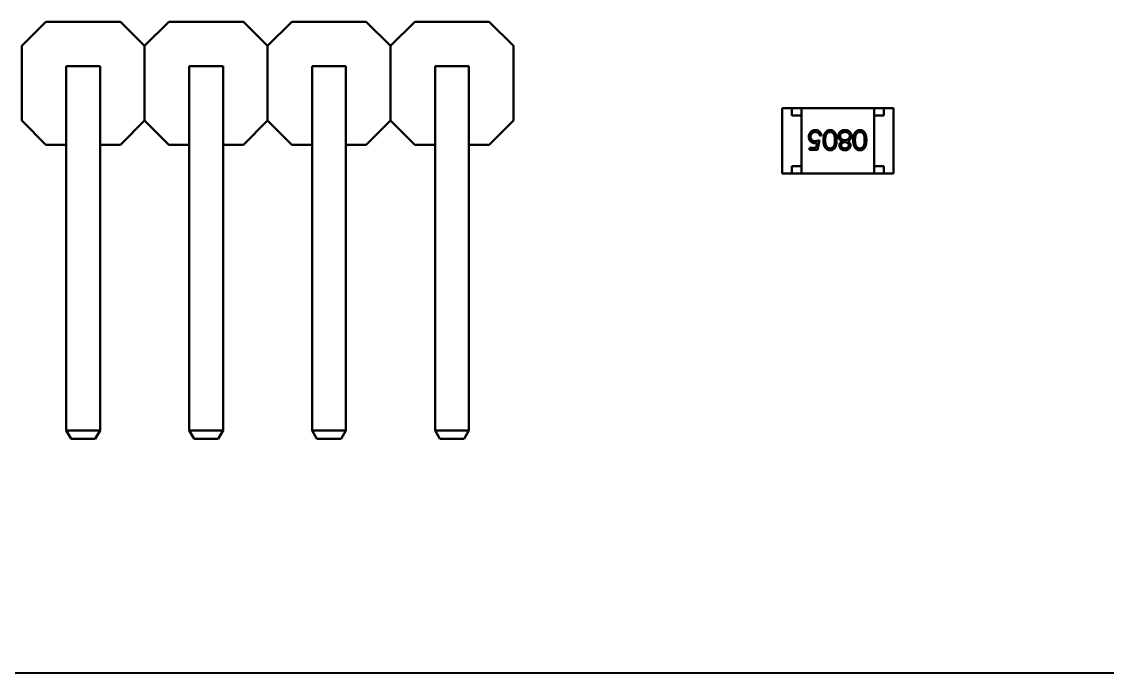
# Model space of a CAD drawing. Header units: millimetres. Extents: x -309 to 752, y -52 to 188.
# Drawn here: x 55.08 to 77.51, y 86.68 to 100.14 of the extents above; entities that cross this region are included whole.
import ezdxf

# ---------------------------------------------------------------- set-up
doc = ezdxf.new("R2010")
doc.units = ezdxf.units.MM
doc.header["$LTSCALE"] = 0.5
doc.layers.add('Видимый контур (ГОСТ)', color=7, linetype='Continuous', lineweight=50)

msp = doc.modelspace()

# ---------------------------------------------------------------- linework, layer by layer
at = {"layer": 'Видимый контур (ГОСТ)'}
for p, q in [((55.576, 100.136), (55.076, 99.636)), ((57.116, 100.136), (55.576, 100.136)), ((57.616, 99.636), (57.116, 100.136)), ((58.116, 100.136), (57.616, 99.636)), ((59.656, 100.136), (58.116, 100.136)), ((60.156, 99.636), (59.656, 100.136)), ((60.656, 100.136), (60.156, 99.636)), ((62.196, 100.136), (60.656, 100.136)), ((62.696, 99.636), (62.196, 100.136)), ((63.196, 100.136), (62.696, 99.636)), ((64.736, 100.136), (63.196, 100.136)), ((65.236, 99.636), (64.736, 100.136)), ((55.076, 99.636), (55.076, 98.096)), ((57.616, 99.636), (57.616, 98.096)), ((57.616, 98.096), (57.616, 99.636)), ((60.156, 99.636), (60.156, 98.096)), ((60.156, 98.096), (60.156, 99.636)), ((62.696, 99.636), (62.696, 98.096)), ((62.696, 98.096), (62.696, 99.636)), ((65.236, 98.096), (65.236, 99.636)), ((55.996, 99.216), (55.996, 98.516)), ((56.696, 99.216), (55.996, 99.216)), ((56.696, 99.216), (56.696, 98.516)), ((58.536, 99.216), (58.536, 98.516)), ((59.236, 99.216), (58.536, 99.216)), ((59.236, 99.216), (59.236, 98.516)), ((61.076, 99.216), (61.076, 98.516)), ((61.776, 99.216), (61.076, 99.216)), ((61.776, 99.216), (61.776, 98.516)), ((63.616, 99.216), (63.616, 98.516)), ((64.316, 99.216), (63.616, 99.216)), ((64.316, 99.216), (64.316, 98.516)), ((55.996, 91.689), (55.996, 98.516)), ((56.696, 98.516), (56.696, 91.689)), ((58.536, 91.689), (58.536, 98.516)), ((59.236, 98.516), (59.236, 91.689)), ((61.076, 91.689), (61.076, 98.516)), ((61.776, 98.516), (61.776, 91.689)), ((63.616, 91.689), (63.616, 98.516)), ((64.316, 98.516), (64.316, 91.689)), ((70.786, 98.351), (70.786, 97.001)), ((70.786, 98.351), (70.986, 98.351)), ((71.186, 98.351), (70.986, 98.351)), ((70.986, 98.351), (70.986, 98.201)), ((71.186, 97.001), (71.186, 98.351)), ((71.186, 98.351), (72.686, 98.351)), ((72.886, 98.351), (72.686, 98.351)), ((72.686, 97.001), (72.686, 98.351)), ((72.886, 98.201), (72.886, 98.351)), ((73.086, 98.351), (72.886, 98.351)), ((73.086, 98.351), (73.086, 97.001)), ((55.076, 98.096), (55.576, 97.596)), ((57.116, 97.596), (57.616, 98.096)), ((57.616, 98.096), (58.116, 97.596)), ((59.656, 97.596), (60.156, 98.096)), ((60.156, 98.096), (60.656, 97.596)), ((62.196, 97.596), (62.696, 98.096)), ((62.696, 98.096), (63.196, 97.596)), ((64.736, 97.596), (65.236, 98.096)), ((70.986, 98.201), (71.186, 98.201)), ((71.186, 98.201), (71.186, 97.151)), ((72.686, 98.201), (72.886, 98.201)), ((72.686, 98.201), (72.686, 97.151)), ((55.576, 97.596), (55.996, 97.596)), ((56.696, 97.596), (57.116, 97.596)), ((58.116, 97.596), (58.536, 97.596)), ((59.236, 97.596), (59.656, 97.596)), ((60.656, 97.596), (61.076, 97.596)), ((61.776, 97.596), (62.196, 97.596)), ((63.196, 97.596), (63.616, 97.596)), ((64.316, 97.596), (64.736, 97.596)), ((71.49, 97.53), (71.512, 97.635)), ((71.559, 97.689), (71.518, 97.489)), ((71.6, 97.786), (71.564, 97.786)), ((71.354, 97.53), (71.49, 97.53)), ((71.354, 97.489), (71.354, 97.53)), ((71.518, 97.489), (71.354, 97.489)), ((70.986, 97.151), (70.986, 97.001)), ((71.186, 97.151), (70.986, 97.151)), ((72.886, 97.151), (72.686, 97.151)), ((72.886, 97.001), (72.886, 97.151)), ((70.786, 97.001), (70.986, 97.001)), ((70.986, 97.001), (71.186, 97.001)), ((71.186, 97.001), (72.686, 97.001)), ((72.686, 97.001), (72.886, 97.001)), ((73.086, 97.001), (72.886, 97.001)), ((56.696, 91.689), (55.996, 91.689)), ((55.996, 91.689), (56.096, 91.516)), ((56.096, 91.516), (56.596, 91.516)), ((56.596, 91.516), (56.696, 91.689)), ((59.236, 91.689), (58.536, 91.689)), ((58.536, 91.689), (58.636, 91.516)), ((58.636, 91.516), (59.136, 91.516)), ((59.136, 91.516), (59.236, 91.689)), ((61.776, 91.689), (61.076, 91.689)), ((61.076, 91.689), (61.176, 91.516)), ((61.176, 91.516), (61.676, 91.516)), ((61.676, 91.516), (61.776, 91.689)), ((64.316, 91.689), (63.616, 91.689)), ((63.616, 91.689), (63.716, 91.516)), ((63.716, 91.516), (64.216, 91.516)), ((64.216, 91.516), (64.316, 91.689)), ((95.936, 86.676), (25.102, 86.691))]:
    msp.add_line(p, q, dxfattribs=at)
for points, knots in [([(71.339, 97.758), (71.339, 97.761), (71.339, 97.768), (71.34, 97.777), (71.341, 97.787), (71.343, 97.796), (71.346, 97.805), (71.349, 97.814), (71.353, 97.822), (71.357, 97.831), (71.361, 97.839), (71.367, 97.846), (71.372, 97.853), (71.378, 97.86), (71.385, 97.866), (71.391, 97.872), (71.399, 97.877), (71.406, 97.881), (71.414, 97.886), (71.422, 97.889), (71.431, 97.892), (71.44, 97.895), (71.449, 97.897), (71.458, 97.898), (71.468, 97.899), (71.475, 97.899), (71.478, 97.899)], [0, 0, 0, 0, 0.044014, 0.087434, 0.130118, 0.172554, 0.214555, 0.256298, 0.298438, 0.340849, 0.382715, 0.423924, 0.464246, 0.504074, 0.543862, 0.583567, 0.623094, 0.663229, 0.703551, 0.743938, 0.784541, 0.82575, 0.867757, 0.910745, 0.954914, 1, 1, 1, 1]), ([(71.476, 97.858), (71.473, 97.858), (71.466, 97.858), (71.456, 97.856), (71.446, 97.854), (71.437, 97.851), (71.428, 97.847), (71.42, 97.842), (71.412, 97.836), (71.404, 97.829), (71.397, 97.822), (71.391, 97.814), (71.386, 97.805), (71.382, 97.796), (71.379, 97.787), (71.376, 97.777), (71.375, 97.767), (71.375, 97.76), (71.375, 97.757)], [0, 0, 0, 0, 0.064207, 0.126425, 0.18768, 0.248216, 0.308305, 0.369661, 0.431699, 0.495947, 0.559758, 0.622295, 0.683911, 0.745092, 0.80674, 0.869087, 0.93329, 1, 1, 1, 1]), ([(71.564, 97.786), (71.563, 97.79), (71.562, 97.797), (71.558, 97.808), (71.553, 97.817), (71.548, 97.825), (71.542, 97.832), (71.534, 97.839), (71.526, 97.844), (71.517, 97.849), (71.507, 97.853), (71.497, 97.856), (71.487, 97.858), (71.48, 97.858), (71.476, 97.858)], [0, 0, 0, 0, 0.094687, 0.181994, 0.264377, 0.34218, 0.418618, 0.496509, 0.577369, 0.661511, 0.746733, 0.831258, 0.915206, 1, 1, 1, 1]), ([(71.478, 97.899), (71.482, 97.899), (71.49, 97.899), (71.501, 97.897), (71.512, 97.895), (71.523, 97.891), (71.533, 97.887), (71.543, 97.881), (71.552, 97.875), (71.56, 97.868), (71.568, 97.86), (71.575, 97.851), (71.582, 97.841), (71.587, 97.832), (71.592, 97.821), (71.595, 97.81), (71.598, 97.798), (71.6, 97.79), (71.6, 97.786)], [0, 0, 0, 0, 0.065421, 0.128708, 0.190236, 0.250724, 0.310637, 0.370766, 0.431615, 0.493523, 0.555883, 0.617342, 0.678668, 0.740711, 0.802985, 0.866803, 0.932347, 1, 1, 1, 1]), ([(71.641, 97.689), (71.641, 97.695), (71.641, 97.707), (71.642, 97.724), (71.644, 97.741), (71.645, 97.756), (71.648, 97.771), (71.651, 97.784), (71.655, 97.797), (71.659, 97.809), (71.664, 97.82), (71.669, 97.83), (71.674, 97.839), (71.68, 97.848), (71.687, 97.856), (71.694, 97.864), (71.701, 97.87), (71.709, 97.876), (71.717, 97.882), (71.725, 97.886), (71.734, 97.89), (71.742, 97.893), (71.751, 97.896), (71.76, 97.898), (71.77, 97.899), (71.776, 97.899), (71.779, 97.899)], [0, 0, 0, 0, 0.065063, 0.126773, 0.185516, 0.240765, 0.29298, 0.34225, 0.388919, 0.432776, 0.474628, 0.514775, 0.553606, 0.591426, 0.628028, 0.663804, 0.698984, 0.733591, 0.767628, 0.801208, 0.834264, 0.866981, 0.89972, 0.932702, 0.966176, 1, 1, 1, 1]), ([(71.778, 97.858), (71.774, 97.858), (71.765, 97.857), (71.752, 97.854), (71.739, 97.849), (71.729, 97.842), (71.722, 97.836), (71.717, 97.831), (71.712, 97.826), (71.707, 97.819), (71.703, 97.813), (71.699, 97.805), (71.695, 97.798), (71.693, 97.792), (71.692, 97.789)], [0, 0, 0, 0, 0.112813, 0.225394, 0.339595, 0.459675, 0.521735, 0.583926, 0.648174, 0.713881, 0.781004, 0.851451, 0.924051, 1, 1, 1, 1]), ([(71.877, 97.689), (71.877, 97.694), (71.877, 97.704), (71.876, 97.72), (71.875, 97.734), (71.874, 97.747), (71.872, 97.759), (71.87, 97.77), (71.868, 97.78), (71.865, 97.789), (71.862, 97.797), (71.858, 97.805), (71.854, 97.812), (71.85, 97.819), (71.845, 97.825), (71.84, 97.831), (71.835, 97.836), (71.827, 97.842), (71.817, 97.848), (71.804, 97.854), (71.791, 97.857), (71.782, 97.858), (71.778, 97.858)], [0, 0, 0, 0, 0.072951, 0.141584, 0.205926, 0.265301, 0.320597, 0.371817, 0.41879, 0.461699, 0.502134, 0.540804, 0.578181, 0.614297, 0.649678, 0.684299, 0.718359, 0.752081, 0.817652, 0.879722, 0.939966, 1, 1, 1, 1]), ([(71.779, 97.899), (71.782, 97.899), (71.789, 97.899), (71.798, 97.898), (71.807, 97.896), (71.816, 97.894), (71.824, 97.891), (71.832, 97.887), (71.84, 97.882), (71.848, 97.877), (71.856, 97.871), (71.863, 97.865), (71.869, 97.857), (71.875, 97.85), (71.881, 97.841), (71.887, 97.832), (71.892, 97.822), (71.896, 97.811), (71.9, 97.8), (71.904, 97.787), (71.906, 97.773), (71.909, 97.759), (71.911, 97.743), (71.912, 97.726), (71.913, 97.708), (71.913, 97.695), (71.913, 97.689)], [0, 0, 0, 0, 0.033787, 0.066622, 0.099285, 0.131361, 0.163585, 0.196104, 0.228902, 0.262158, 0.295991, 0.330218, 0.36506, 0.400951, 0.43762, 0.475708, 0.515381, 0.556414, 0.599765, 0.646424, 0.696431, 0.749782, 0.806573, 0.867436, 0.931887, 1, 1, 1, 1]), ([(71.949, 97.772), (71.949, 97.776), (71.949, 97.784), (71.951, 97.795), (71.953, 97.806), (71.956, 97.817), (71.961, 97.827), (71.966, 97.837), (71.972, 97.846), (71.977, 97.852), (71.979, 97.855)], [0, 0, 0, 0, 0.128158, 0.253673, 0.377325, 0.499385, 0.622918, 0.745839, 0.871395, 1, 1, 1, 1]), ([(71.979, 97.855), (71.982, 97.859), (71.989, 97.866), (72, 97.875), (72.011, 97.882), (72.024, 97.888), (72.038, 97.893), (72.053, 97.897), (72.069, 97.899), (72.08, 97.899), (72.085, 97.899)], [0, 0, 0, 0, 0.119283, 0.237093, 0.354796, 0.474576, 0.59746, 0.724926, 0.858883, 1, 1, 1, 1]), ([(72.085, 97.858), (72.081, 97.858), (72.074, 97.858), (72.063, 97.857), (72.053, 97.855), (72.044, 97.852), (72.035, 97.848), (72.027, 97.844), (72.019, 97.839), (72.012, 97.833), (72.006, 97.826), (72, 97.819), (71.995, 97.812), (71.991, 97.805), (71.988, 97.797), (71.986, 97.79), (71.985, 97.781), (71.985, 97.776), (71.985, 97.773)], [0, 0, 0, 0, 0.076559, 0.149161, 0.218827, 0.285567, 0.350313, 0.414125, 0.477179, 0.540368, 0.602202, 0.662034, 0.719934, 0.775907, 0.831115, 0.886667, 0.942552, 1, 1, 1, 1]), ([(72.085, 97.899), (72.091, 97.899), (72.101, 97.899), (72.116, 97.897), (72.131, 97.894), (72.144, 97.89), (72.156, 97.884), (72.167, 97.878), (72.177, 97.87), (72.186, 97.861), (72.194, 97.851), (72.201, 97.841), (72.207, 97.831), (72.212, 97.82), (72.216, 97.809), (72.219, 97.798), (72.22, 97.787), (72.221, 97.779), (72.221, 97.776)], [0, 0, 0, 0, 0.078556, 0.152863, 0.22356, 0.290375, 0.355403, 0.418291, 0.480389, 0.543073, 0.604924, 0.664398, 0.721943, 0.778375, 0.83383, 0.888861, 0.944089, 1, 1, 1, 1]), ([(72.185, 97.777), (72.185, 97.78), (72.184, 97.787), (72.182, 97.798), (72.178, 97.808), (72.172, 97.818), (72.166, 97.827), (72.157, 97.835), (72.148, 97.842), (72.137, 97.848), (72.125, 97.852), (72.113, 97.856), (72.099, 97.858), (72.09, 97.858), (72.085, 97.858)], [0, 0, 0, 0, 0.074898, 0.148596, 0.224471, 0.302323, 0.381919, 0.461149, 0.542417, 0.626716, 0.714597, 0.804903, 0.900127, 1, 1, 1, 1]), ([(72.257, 97.689), (72.257, 97.695), (72.257, 97.707), (72.258, 97.724), (72.259, 97.741), (72.261, 97.756), (72.263, 97.771), (72.267, 97.784), (72.27, 97.797), (72.274, 97.809), (72.279, 97.82), (72.284, 97.83), (72.29, 97.839), (72.296, 97.848), (72.302, 97.856), (72.309, 97.864), (72.316, 97.87), (72.324, 97.876), (72.332, 97.882), (72.34, 97.886), (72.349, 97.89), (72.358, 97.893), (72.367, 97.896), (72.376, 97.898), (72.385, 97.899), (72.391, 97.899), (72.395, 97.899)], [0, 0, 0, 0, 0.065063, 0.126773, 0.185516, 0.240765, 0.29298, 0.34225, 0.388919, 0.432776, 0.474628, 0.514775, 0.553606, 0.591426, 0.628028, 0.663804, 0.698984, 0.733591, 0.767628, 0.801208, 0.834264, 0.866981, 0.89972, 0.932702, 0.966176, 1, 1, 1, 1]), ([(72.393, 97.858), (72.389, 97.858), (72.38, 97.857), (72.367, 97.854), (72.355, 97.849), (72.345, 97.842), (72.337, 97.836), (72.332, 97.831), (72.327, 97.826), (72.322, 97.819), (72.318, 97.813), (72.314, 97.805), (72.311, 97.798), (72.309, 97.792), (72.308, 97.789)], [0, 0, 0, 0, 0.112813, 0.225394, 0.339595, 0.459675, 0.521735, 0.583926, 0.648174, 0.713881, 0.781004, 0.851451, 0.924051, 1, 1, 1, 1]), ([(72.492, 97.689), (72.492, 97.694), (72.492, 97.704), (72.492, 97.72), (72.491, 97.734), (72.49, 97.747), (72.488, 97.759), (72.486, 97.77), (72.483, 97.78), (72.48, 97.789), (72.477, 97.797), (72.473, 97.805), (72.47, 97.812), (72.465, 97.819), (72.46, 97.825), (72.455, 97.831), (72.45, 97.836), (72.442, 97.842), (72.432, 97.848), (72.42, 97.854), (72.407, 97.857), (72.398, 97.858), (72.393, 97.858)], [0, 0, 0, 0, 0.072951, 0.141584, 0.205926, 0.265301, 0.320597, 0.371817, 0.41879, 0.461699, 0.502134, 0.540804, 0.578181, 0.614297, 0.649678, 0.684299, 0.718359, 0.752081, 0.817652, 0.879722, 0.939966, 1, 1, 1, 1]), ([(72.395, 97.899), (72.398, 97.899), (72.404, 97.899), (72.413, 97.898), (72.422, 97.896), (72.431, 97.894), (72.439, 97.891), (72.448, 97.887), (72.456, 97.882), (72.464, 97.877), (72.471, 97.871), (72.478, 97.865), (72.485, 97.857), (72.491, 97.85), (72.497, 97.841), (72.502, 97.832), (72.507, 97.822), (72.511, 97.811), (72.515, 97.8), (72.519, 97.787), (72.522, 97.773), (72.524, 97.759), (72.526, 97.743), (72.527, 97.726), (72.528, 97.708), (72.528, 97.695), (72.528, 97.689)], [0, 0, 0, 0, 0.033787, 0.066622, 0.099285, 0.131361, 0.163585, 0.196104, 0.228902, 0.262158, 0.295991, 0.330218, 0.36506, 0.400951, 0.43762, 0.475708, 0.515381, 0.556414, 0.599765, 0.646424, 0.696431, 0.749782, 0.806573, 0.867436, 0.931887, 1, 1, 1, 1]), ([(71.465, 97.627), (71.46, 97.627), (71.451, 97.628), (71.438, 97.629), (71.426, 97.632), (71.414, 97.636), (71.403, 97.641), (71.393, 97.648), (71.383, 97.655), (71.374, 97.664), (71.366, 97.673), (71.358, 97.684), (71.352, 97.694), (71.347, 97.706), (71.343, 97.718), (71.341, 97.731), (71.339, 97.744), (71.339, 97.753), (71.339, 97.758)], [0, 0, 0, 0, 0.065808, 0.129394, 0.190894, 0.251281, 0.310815, 0.370371, 0.430768, 0.492881, 0.555104, 0.616067, 0.677256, 0.73826, 0.800762, 0.864778, 0.931045, 1, 1, 1, 1]), ([(71.375, 97.757), (71.375, 97.753), (71.375, 97.747), (71.376, 97.738), (71.378, 97.729), (71.381, 97.721), (71.385, 97.713), (71.389, 97.706), (71.395, 97.699), (71.401, 97.693), (71.408, 97.687), (71.415, 97.682), (71.423, 97.678), (71.432, 97.674), (71.441, 97.672), (71.45, 97.67), (71.46, 97.668), (71.467, 97.668), (71.471, 97.668)], [0, 0, 0, 0, 0.065351, 0.127916, 0.18836, 0.247216, 0.30563, 0.36377, 0.422661, 0.482687, 0.5433, 0.604118, 0.664965, 0.727413, 0.791468, 0.858055, 0.927037, 1, 1, 1, 1]), ([(71.512, 97.635), (71.507, 97.634), (71.499, 97.632), (71.487, 97.629), (71.476, 97.628), (71.468, 97.627), (71.465, 97.627)], [0, 0, 0, 0, 0.275068, 0.532901, 0.773973, 1, 1, 1, 1]), ([(71.471, 97.668), (71.478, 97.668), (71.491, 97.669), (71.531, 97.678), (71.55, 97.685), (71.559, 97.689)], [0, 0, 0, 0, 0.001976248, 0.001976248, 0.003940074, 0.003940074, 0.003940074, 0.003940074]), ([(71.779, 97.479), (71.776, 97.479), (71.77, 97.479), (71.76, 97.48), (71.751, 97.482), (71.742, 97.484), (71.734, 97.487), (71.725, 97.491), (71.717, 97.496), (71.709, 97.501), (71.701, 97.507), (71.694, 97.514), (71.687, 97.521), (71.681, 97.529), (71.675, 97.538), (71.669, 97.547), (71.664, 97.558), (71.659, 97.568), (71.655, 97.58), (71.651, 97.593), (71.648, 97.607), (71.646, 97.621), (71.644, 97.637), (71.642, 97.653), (71.641, 97.671), (71.641, 97.683), (71.641, 97.689)], [0, 0, 0, 0, 0.033788, 0.067194, 0.099862, 0.132567, 0.165151, 0.197913, 0.231319, 0.265083, 0.299255, 0.334399, 0.369943, 0.406284, 0.444064, 0.482998, 0.523354, 0.565537, 0.609613, 0.656391, 0.705885, 0.758325, 0.813832, 0.872795, 0.934722, 1, 1, 1, 1]), ([(71.692, 97.789), (71.691, 97.786), (71.689, 97.779), (71.685, 97.767), (71.683, 97.755), (71.681, 97.743), (71.679, 97.73), (71.678, 97.717), (71.677, 97.703), (71.677, 97.694), (71.677, 97.689)], [0, 0, 0, 0, 0.110588, 0.224542, 0.342503, 0.464324, 0.590756, 0.722227, 0.858843, 1, 1, 1, 1]), ([(71.677, 97.689), (71.677, 97.684), (71.677, 97.675), (71.678, 97.661), (71.679, 97.648), (71.68, 97.635), (71.682, 97.624), (71.684, 97.612), (71.687, 97.602), (71.69, 97.592), (71.694, 97.583), (71.698, 97.575), (71.702, 97.567), (71.706, 97.559), (71.711, 97.553), (71.716, 97.547), (71.722, 97.542), (71.73, 97.535), (71.74, 97.529), (71.752, 97.524), (71.765, 97.52), (71.774, 97.52), (71.778, 97.52)], [0, 0, 0, 0, 0.065681, 0.128486, 0.188175, 0.245106, 0.299448, 0.350823, 0.399942, 0.446672, 0.491255, 0.533376, 0.573853, 0.612526, 0.649597, 0.685532, 0.720106, 0.753838, 0.818925, 0.880493, 0.940311, 1, 1, 1, 1]), ([(71.778, 97.52), (71.782, 97.52), (71.791, 97.52), (71.804, 97.524), (71.817, 97.529), (71.827, 97.536), (71.835, 97.541), (71.84, 97.547), (71.845, 97.552), (71.85, 97.559), (71.854, 97.565), (71.858, 97.572), (71.862, 97.58), (71.865, 97.589), (71.868, 97.598), (71.87, 97.608), (71.872, 97.619), (71.874, 97.631), (71.875, 97.644), (71.876, 97.658), (71.877, 97.673), (71.877, 97.683), (71.877, 97.689)], [0, 0, 0, 0, 0.060387, 0.120883, 0.182755, 0.247811, 0.281299, 0.315088, 0.349702, 0.384857, 0.420966, 0.458511, 0.497175, 0.537602, 0.580503, 0.627468, 0.678388, 0.733983, 0.793747, 0.857714, 0.926698, 1, 1, 1, 1]), ([(71.913, 97.689), (71.913, 97.683), (71.913, 97.67), (71.912, 97.652), (71.911, 97.635), (71.909, 97.619), (71.907, 97.604), (71.904, 97.591), (71.9, 97.578), (71.896, 97.567), (71.892, 97.556), (71.887, 97.546), (71.882, 97.537), (71.876, 97.528), (71.87, 97.52), (71.863, 97.513), (71.856, 97.507), (71.848, 97.501), (71.841, 97.496), (71.832, 97.491), (71.824, 97.487), (71.816, 97.484), (71.807, 97.482), (71.798, 97.48), (71.789, 97.479), (71.782, 97.479), (71.779, 97.479)], [0, 0, 0, 0, 0.068595, 0.133246, 0.194313, 0.251279, 0.304513, 0.354235, 0.400481, 0.443411, 0.484015, 0.523252, 0.561042, 0.5979, 0.633518, 0.668314, 0.702496, 0.736685, 0.770293, 0.803437, 0.835913, 0.86846, 0.900847, 0.933467, 0.966258, 1, 1, 1, 1]), ([(72.026, 97.666), (72.023, 97.668), (72.017, 97.671), (72.007, 97.676), (71.999, 97.682), (71.991, 97.688), (71.984, 97.694), (71.978, 97.7), (71.972, 97.706), (71.967, 97.713), (71.963, 97.719), (71.959, 97.726), (71.956, 97.733), (71.953, 97.741), (71.951, 97.748), (71.95, 97.756), (71.949, 97.764), (71.949, 97.77), (71.949, 97.772)], [0, 0, 0, 0, 0.079525, 0.1551, 0.22722, 0.295911, 0.362056, 0.42552, 0.485813, 0.544495, 0.60146, 0.657841, 0.713974, 0.769468, 0.82613, 0.882885, 0.940701, 1, 1, 1, 1]), ([(71.969, 97.582), (71.97, 97.587), (71.97, 97.595), (71.973, 97.608), (71.977, 97.619), (71.983, 97.63), (71.991, 97.64), (72.001, 97.65), (72.013, 97.658), (72.022, 97.663), (72.026, 97.666)], [0, 0, 0, 0, 0.121904, 0.239413, 0.35541, 0.472091, 0.592859, 0.718703, 0.854892, 1, 1, 1, 1]), ([(72.083, 97.479), (72.078, 97.479), (72.068, 97.479), (72.053, 97.482), (72.039, 97.486), (72.026, 97.492), (72.013, 97.5), (72.002, 97.509), (71.992, 97.52), (71.984, 97.531), (71.978, 97.543), (71.973, 97.556), (71.97, 97.569), (71.97, 97.578), (71.969, 97.582)], [0, 0, 0, 0, 0.08941, 0.176306, 0.262626, 0.349446, 0.435498, 0.518928, 0.601355, 0.684256, 0.765807, 0.844877, 0.92228, 1, 1, 1, 1]), ([(71.985, 97.773), (71.985, 97.77), (71.985, 97.765), (71.986, 97.757), (71.989, 97.749), (71.992, 97.742), (71.996, 97.734), (72.001, 97.727), (72.007, 97.721), (72.013, 97.714), (72.021, 97.708), (72.028, 97.703), (72.037, 97.699), (72.045, 97.695), (72.054, 97.692), (72.063, 97.69), (72.073, 97.689), (72.079, 97.689), (72.083, 97.689)], [0, 0, 0, 0, 0.057339, 0.113063, 0.169181, 0.225775, 0.283826, 0.343454, 0.405907, 0.471392, 0.538003, 0.603064, 0.667602, 0.732225, 0.797005, 0.863048, 0.930357, 1, 1, 1, 1]), ([(72.083, 97.648), (72.08, 97.648), (72.073, 97.647), (72.063, 97.646), (72.054, 97.643), (72.044, 97.639), (72.036, 97.634), (72.028, 97.628), (72.021, 97.621), (72.015, 97.613), (72.011, 97.605), (72.008, 97.597), (72.006, 97.589), (72.005, 97.584), (72.005, 97.581)], [0, 0, 0, 0, 0.08969, 0.178494, 0.266838, 0.356558, 0.445334, 0.530806, 0.614076, 0.697707, 0.779142, 0.855354, 0.928557, 1, 1, 1, 1]), ([(72.005, 97.581), (72.005, 97.579), (72.005, 97.575), (72.006, 97.57), (72.008, 97.564), (72.01, 97.559), (72.013, 97.554), (72.017, 97.549), (72.021, 97.544), (72.026, 97.539), (72.031, 97.534), (72.037, 97.53), (72.044, 97.527), (72.051, 97.524), (72.059, 97.522), (72.067, 97.521), (72.076, 97.52), (72.082, 97.52), (72.085, 97.52)], [0, 0, 0, 0, 0.050902, 0.101034, 0.151084, 0.203062, 0.256248, 0.310847, 0.368769, 0.430015, 0.49252, 0.556049, 0.621996, 0.690192, 0.761385, 0.836356, 0.915487, 1, 1, 1, 1]), ([(72.083, 97.689), (72.086, 97.689), (72.093, 97.689), (72.103, 97.69), (72.113, 97.692), (72.123, 97.695), (72.131, 97.699), (72.14, 97.704), (72.148, 97.709), (72.156, 97.715), (72.162, 97.722), (72.168, 97.729), (72.173, 97.736), (72.178, 97.744), (72.181, 97.751), (72.183, 97.76), (72.184, 97.768), (72.185, 97.774), (72.185, 97.777)], [0, 0, 0, 0, 0.071269, 0.139812, 0.206497, 0.271535, 0.336082, 0.400528, 0.464984, 0.53005, 0.594423, 0.655583, 0.714849, 0.772115, 0.828999, 0.885122, 0.942079, 1, 1, 1, 1]), ([(72.164, 97.582), (72.164, 97.584), (72.164, 97.588), (72.163, 97.594), (72.161, 97.6), (72.158, 97.606), (72.155, 97.611), (72.151, 97.617), (72.146, 97.622), (72.14, 97.627), (72.134, 97.632), (72.128, 97.636), (72.121, 97.64), (72.114, 97.643), (72.107, 97.645), (72.099, 97.647), (72.091, 97.648), (72.086, 97.648), (72.083, 97.648)], [0, 0, 0, 0, 0.054564, 0.107826, 0.161924, 0.21751, 0.274498, 0.334815, 0.397555, 0.464755, 0.532901, 0.600097, 0.665354, 0.731084, 0.796883, 0.863292, 0.930831, 1, 1, 1, 1]), ([(72.2, 97.581), (72.2, 97.577), (72.2, 97.568), (72.197, 97.556), (72.192, 97.543), (72.185, 97.531), (72.176, 97.519), (72.166, 97.509), (72.155, 97.5), (72.142, 97.492), (72.128, 97.486), (72.114, 97.482), (72.098, 97.479), (72.088, 97.479), (72.083, 97.479)], [0, 0, 0, 0, 0.074058, 0.14887, 0.226668, 0.307735, 0.391157, 0.473929, 0.557928, 0.644989, 0.733364, 0.821092, 0.909287, 1, 1, 1, 1]), ([(72.085, 97.52), (72.088, 97.52), (72.093, 97.52), (72.101, 97.521), (72.109, 97.522), (72.116, 97.524), (72.123, 97.527), (72.13, 97.53), (72.136, 97.534), (72.142, 97.538), (72.147, 97.543), (72.152, 97.547), (72.155, 97.553), (72.159, 97.558), (72.161, 97.564), (72.163, 97.569), (72.164, 97.576), (72.164, 97.58), (72.164, 97.582)], [0, 0, 0, 0, 0.075243, 0.147209, 0.216447, 0.284025, 0.350655, 0.415031, 0.47963, 0.544652, 0.608044, 0.667828, 0.725114, 0.780992, 0.835527, 0.889438, 0.944072, 1, 1, 1, 1]), ([(72.221, 97.776), (72.221, 97.773), (72.22, 97.767), (72.22, 97.759), (72.218, 97.751), (72.216, 97.743), (72.213, 97.736), (72.21, 97.728), (72.206, 97.721), (72.202, 97.714), (72.197, 97.708), (72.191, 97.701), (72.185, 97.695), (72.178, 97.689), (72.17, 97.682), (72.161, 97.677), (72.152, 97.671), (72.145, 97.668), (72.142, 97.666)], [0, 0, 0, 0, 0.058854, 0.116315, 0.172675, 0.22878, 0.28458, 0.340257, 0.39663, 0.453507, 0.512318, 0.572648, 0.636022, 0.702363, 0.771483, 0.844184, 0.92007, 1, 1, 1, 1]), ([(72.142, 97.666), (72.146, 97.663), (72.155, 97.659), (72.167, 97.65), (72.177, 97.64), (72.186, 97.629), (72.192, 97.618), (72.197, 97.606), (72.2, 97.594), (72.2, 97.585), (72.2, 97.581)], [0, 0, 0, 0, 0.14586, 0.282426, 0.41085, 0.535029, 0.654701, 0.770133, 0.884556, 1, 1, 1, 1]), ([(72.395, 97.479), (72.391, 97.479), (72.385, 97.479), (72.376, 97.48), (72.367, 97.482), (72.358, 97.484), (72.349, 97.487), (72.341, 97.491), (72.332, 97.496), (72.324, 97.501), (72.317, 97.507), (72.309, 97.514), (72.303, 97.521), (72.296, 97.529), (72.29, 97.538), (72.285, 97.547), (72.28, 97.558), (72.275, 97.568), (72.27, 97.58), (72.267, 97.593), (72.264, 97.607), (72.261, 97.621), (72.259, 97.637), (72.258, 97.653), (72.257, 97.671), (72.257, 97.683), (72.257, 97.689)], [0, 0, 0, 0, 0.033788, 0.067194, 0.099862, 0.132567, 0.165151, 0.197913, 0.231319, 0.265083, 0.299255, 0.334399, 0.369943, 0.406284, 0.444064, 0.482998, 0.523354, 0.565537, 0.609613, 0.656391, 0.705885, 0.758325, 0.813832, 0.872795, 0.934722, 1, 1, 1, 1]), ([(72.308, 97.789), (72.306, 97.786), (72.304, 97.779), (72.301, 97.767), (72.298, 97.755), (72.296, 97.743), (72.295, 97.73), (72.293, 97.717), (72.293, 97.703), (72.293, 97.694), (72.292, 97.689)], [0, 0, 0, 0, 0.110588, 0.224542, 0.342503, 0.464324, 0.590756, 0.722227, 0.858843, 1, 1, 1, 1]), ([(72.292, 97.689), (72.293, 97.684), (72.293, 97.675), (72.293, 97.661), (72.294, 97.648), (72.296, 97.635), (72.298, 97.624), (72.3, 97.612), (72.303, 97.602), (72.306, 97.592), (72.309, 97.583), (72.313, 97.575), (72.317, 97.567), (72.322, 97.559), (72.327, 97.553), (72.332, 97.547), (72.337, 97.542), (72.345, 97.535), (72.355, 97.529), (72.367, 97.524), (72.38, 97.52), (72.389, 97.52), (72.393, 97.52)], [0, 0, 0, 0, 0.065681, 0.128486, 0.188175, 0.245106, 0.299448, 0.350823, 0.399942, 0.446672, 0.491255, 0.533376, 0.573853, 0.612526, 0.649597, 0.685532, 0.720106, 0.753838, 0.818925, 0.880493, 0.940311, 1, 1, 1, 1]), ([(72.393, 97.52), (72.398, 97.52), (72.407, 97.52), (72.42, 97.524), (72.432, 97.529), (72.442, 97.536), (72.45, 97.541), (72.455, 97.547), (72.46, 97.552), (72.465, 97.559), (72.469, 97.565), (72.473, 97.572), (72.477, 97.58), (72.48, 97.589), (72.483, 97.598), (72.486, 97.608), (72.488, 97.619), (72.489, 97.631), (72.491, 97.644), (72.492, 97.658), (72.492, 97.673), (72.492, 97.683), (72.492, 97.689)], [0, 0, 0, 0, 0.060387, 0.120883, 0.182755, 0.247811, 0.281299, 0.315088, 0.349702, 0.384857, 0.420966, 0.458511, 0.497175, 0.537602, 0.580503, 0.627468, 0.678388, 0.733983, 0.793747, 0.857714, 0.926698, 1, 1, 1, 1]), ([(72.528, 97.689), (72.528, 97.683), (72.528, 97.67), (72.527, 97.652), (72.526, 97.635), (72.524, 97.619), (72.522, 97.604), (72.519, 97.591), (72.516, 97.578), (72.512, 97.567), (72.507, 97.556), (72.502, 97.546), (72.497, 97.537), (72.491, 97.528), (72.485, 97.52), (72.478, 97.513), (72.471, 97.507), (72.464, 97.501), (72.456, 97.496), (72.448, 97.491), (72.44, 97.487), (72.431, 97.484), (72.422, 97.482), (72.413, 97.48), (72.404, 97.479), (72.398, 97.479), (72.395, 97.479)], [0, 0, 0, 0, 0.068595, 0.133246, 0.194313, 0.251279, 0.304513, 0.354235, 0.400481, 0.443411, 0.484015, 0.523252, 0.561042, 0.5979, 0.633518, 0.668314, 0.702496, 0.736685, 0.770293, 0.803437, 0.835913, 0.86846, 0.900847, 0.933467, 0.966258, 1, 1, 1, 1])]:
    msp.add_open_spline(points, degree=3, knots=knots, dxfattribs=at)

doc.saveas('drawing.dxf')
